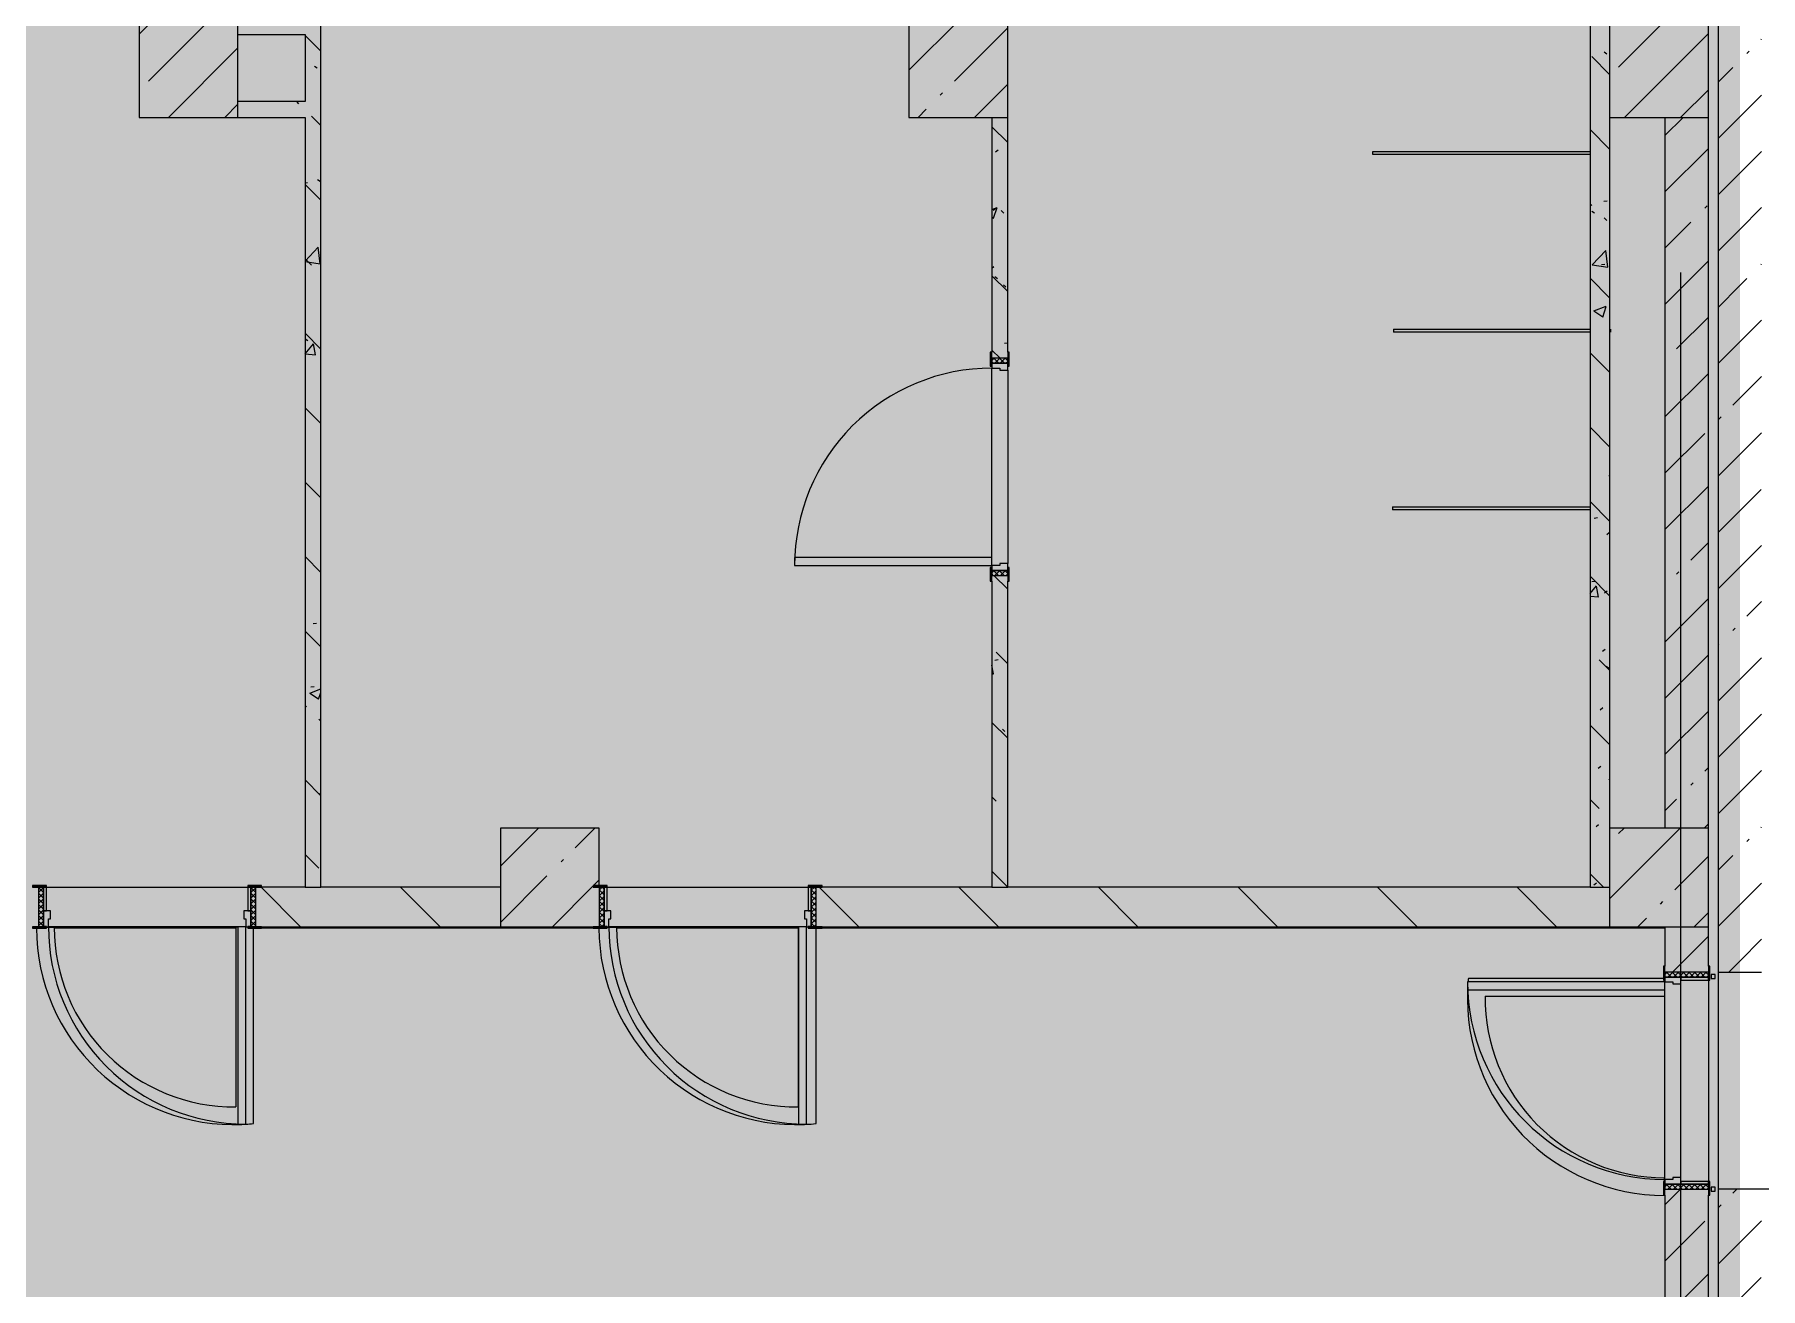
# Model space of a CAD drawing. Header units: millimetres. Extents: x 35363 to 232034, y -8553 to 29000.
# Drawn here: x 181243 to 189988, y 16767 to 23120 of the extents above; entities that cross this region are included whole.
import ezdxf

# ---------------------------------------------------------------- set-up
doc = ezdxf.new("R2010")
doc.units = ezdxf.units.MM
doc.layers.add('A-DETL-GENF-1', color=7, linetype='Continuous', lineweight=9, true_color=0xc0c0c0, transparency=0.4)
for name, color, linetype, lineweight, true_color in [('A-DOOR-3', 7, 'Continuous', 5, 0xaaaaaa), ('A-DOOR-4', 7, 'Continuous', 5, 0xe2e2e2), ('A-DOOR-5', 7, 'Continuous', 5, 0xb7b7b7), ('A-DOOR-FRAM-4', 7, 'Continuous', 5, 0xe2e2e2), ('A-DOOR-FRAM-5', 7, 'Continuous', 5, 0xaaaaaa), ('A-DOOR-FRAM-6', 7, 'Continuous', 5, 0xb7b7b7), ('A-FLOR-2', 7, 'Continuous', 5, 0xb7b7b7), ('A-GENM-1', 7, 'Continuous', 5, 0x737373), ('A-WALL-3', 7, 'Continuous', 9, 0x737373), ('A-WALL-4', 7, 'Continuous', 5, 0x737373), ('I-WALL-4', 7, 'Continuous', 5, 0x737373), ('I-WALL-5', 7, 'Continuous', 5, 0x787878), ('S-COLS-2', 7, 'Continuous', 5, 0x737373)]:
    doc.layers.add(name, color=color, linetype=linetype, lineweight=lineweight, true_color=true_color)
for name, color, linetype, lineweight in [('I-WALL-3', 7, 'Continuous', 5), ('S-COLS-1', 7, 'Continuous', 5), ('Оси', 7, 'Continuous', 9)]:
    doc.layers.add(name, color=color, linetype=linetype, lineweight=lineweight)
pattern_1 = [(45, (105024.03, 0), (-285.1231, 285.1231), []), (45, (105309.15, 0), (-285.1231, 285.1231), [504.031, -100.806, 16.764, -84.042])]
pattern_2 = [(135, (105024, 0), (-377.1708, -377.1708), [533.4, -88.9, 17.78, -88.9]), (135, (105024, 376.94), (-377.1708, -377.1708), []), (50, (105024.03, 0), (637.6445, -55.7866), [66.675, -733.425]), (355, (105024, 0), (-123.3494, 668.699), [53.34, -586.74]), (100.451, (105077.16, -4.65), (514.299, 612.908), [56.665, -623.315]), (46.184, (105024, 177.8), (948.7764, -147.15), [100.012, -1100.137]), (96.636, (105103.1, 165.5), (830.909, 865.997), [84.998, -934.973]), (351.184, (105024, 177.8), (830.918, 865.988), [80.01, -880.11]), (21, (105112.93, 133.35), (530.6506, -357.9283), [66.675, -733.425]), (326, (105112.9, 133.35), (216.308, 644.6585), [53.34, -586.74]), (71.451, (105157.15, 103.5), (746.9596, 286.7243), [56.665, -623.315]), (37.5, (105024.03, 0), (10.81053, 295.9426), [16.764, -562.864, 16.764, -578.866, -588.962]), (37.5, (105024.03, 0), (10.81053, 295.9426), [-1175.258, 16.764, -572.198]), (7.5, (105024.03, 0), (233.8692, 350.6318), [16.764, -322.834, 16.764, -549.529, -224.472]), (7.5, (105024.03, 0), (233.8692, 350.6318), [-905.891, 16.764, -207.708]), (327.5, (104825.78, 0), (474.5678, -20.0513), [16.764, -205.486, 16.764, -676.656, -920.115]), (327.5, (104825.78, 0), (474.5678, -20.0513), [-915.67, 16.764, -903.351]), (317.5, (104736.9, 0), (518.4522, 88.9934), [16.764, -272.161, 16.764, -443.738, -653.415]), (317.5, (104736.9, 0), (518.4522, 88.9934), [-749.427, 16.764, -636.651])]

# ---------------------------------------------------------------- blocks, each defined once
blk = doc.blocks.new('BSC_Колонна _Прямоугольная - 500х500-23287078-2_6_2_птичка')
at = {"layer": 'S-COLS-1'}
h = blk.add_hatch(dxfattribs=at)
h.set_pattern_fill('FP_92', color=256, style=0, pattern_type=2)
h.set_pattern_definition([(45, (-84450, -22950), (-285.1231, 285.1231), []), (45, (-84164.88, -22950), (-285.1231, 285.1231), [504.031, -100.806, 16.764, -84.042])])
h.paths.add_polyline_path([(-250, -250), (250, -250), (250, 250), (-250, 250)])
at = {"layer": 'S-COLS-2'}
for p, q in [((250, 250), (-250, 250)), ((-250, 250), (-250, -250)), ((250, -250), (250, 250)), ((-250, -250), (250, -250))]:
    blk.add_line(p, q, dxfattribs=at)
blk = doc.blocks.new('BSC_Колонна _Прямоугольная - 500х500-V97-2_6_2_птичка')
at = {"layer": 'S-COLS-1'}
h = blk.add_hatch(dxfattribs=at)
h.set_pattern_fill('FP_113', color=256, style=0, pattern_type=2)
h.set_pattern_definition([(45, (-77000, -22950), (-285.1231, 285.1231), []), (45, (-76714.88, -22950), (-285.1231, 285.1231), [504.031, -100.806, 16.764, -84.042])])
h.paths.add_polyline_path([(-250, -250), (250, -250), (250, 250), (-250, 250)])
at = {"layer": 'S-COLS-2'}
for p, q in [((250, 250), (-250, 250)), ((-250, 250), (-250, -250)), ((250, -250), (250, 250)), ((-250, -250), (250, -250))]:
    blk.add_line(p, q, dxfattribs=at)
blk = doc.blocks.new('110_Дверь_СКБ_1Ст_Внутренняя1 - Д-4 1100x2100h_су мгн-V102-2_6_2_птичка')
at = {"layer": 'A-DOOR-3'}
h = blk.add_hatch(dxfattribs=at)
h.set_pattern_fill('FP_38', color=256, style=0, pattern_type=2)
h.set_pattern_definition([(135, (1751.41, 104.685), (-14.14214, -14.14214), []), (225, (1751.41, 104.685), (14.14214, -14.14214), [])])
h.paths.add_polyline_path([(537.5, -40), (562.5, -40), (562.5, 40), (537.5, 40)])
at = {"layer": 'A-DOOR-4'}
h = blk.add_hatch(color=256, dxfattribs=at)
h.paths.add_polyline_path([(-512.5, 40), (-512.5, -40), (-477.5, -40), (-477.5, 0), (-487.5, 0), (-487.5, 40)])
h.paths.add_polyline_path([(502.5, 0), (502.5, -40), (537.5, -40), (537.5, 40), (512.5, 40), (512.5, 0)])
at = {"layer": 'A-DOOR-FRAM-4'}
for points in [[(-487.5, 1040), (-487.5, 40), (-447.5, 40), (-447.5, 1040)], [(-567.5, 40), (-497.5, 40), (-497.5, 48), (-567.5, 48)], [(522.5, 40), (592.5, 40), (592.5, 48), (522.5, 48)], [(-567.5, -48), (-497.5, -48), (-497.5, -40), (-567.5, -40)], [(522.5, -48), (592.5, -48), (592.5, -40), (522.5, -40)]]:
    blk.add_hatch(color=256, dxfattribs=at).paths.add_polyline_path(points)
at = {"layer": 'A-DOOR-FRAM-5'}
h = blk.add_hatch(dxfattribs=at)
h.set_pattern_fill('FP_39', color=256, style=0, pattern_type=2)
h.set_pattern_definition([(45, (-371.384, 104.685), (-14.1421, 14.1421), []), (135, (-371.384, 104.685), (-14.1421, -14.1421), [])])
h.paths.add_polyline_path([(-537.5, -40), (-512.5, -40), (-512.5, 40), (-537.5, 40)])
at = {"layer": 'A-DOOR-5'}
for p, q in [((-487.5, 1040), (-487.5, 40)), ((-447.5, 1040), (-487.5, 1040)), ((-447.5, 40), (-447.5, 1040)), ((-487.5, 40), (-447.5, 40))]:
    blk.add_line(p, q, dxfattribs=at)
blk.add_arc((-487.5, 40), 1000, 360, 90, dxfattribs=at)
at = {"layer": 'A-DOOR-FRAM-6'}
for p, q in [((-497.5, 48), (-567.5, 48)), ((-567.5, 48), (-567.5, 40)), ((-567.5, 40), (-497.5, 40)), ((-512.5, 40), (-537.5, 40)), ((-537.5, 40), (-537.5, -40)), ((-487.5, 40), (-512.5, 40)), ((-512.5, 40), (-512.5, -40)), ((-512.5, -40), (-512.5, 40)), ((-497.5, 40), (-512.5, 40)), ((-512.5, 40), (-512.5, 39)), ((-512.5, 39), (-497.5, 39)), ((-497.5, 40), (-497.5, 48)), ((-497.5, 39), (-497.5, 40)), ((-487.5, 0), (-487.5, 40)), ((-477.5, 0), (-487.5, 0)), ((-477.5, -40), (-477.5, 0)), ((512.5, 0), (502.5, 0)), ((502.5, 0), (502.5, -40)), ((512.5, 40), (512.5, 0)), ((537.5, 40), (512.5, 40)), ((592.5, 48), (522.5, 48)), ((522.5, 48), (522.5, 40)), ((537.5, 40), (522.5, 40)), ((522.5, 40), (522.5, 39)), ((522.5, 40), (592.5, 40)), ((522.5, 39), (537.5, 39)), ((537.5, -40), (537.5, 40)), ((562.5, 40), (537.5, 40)), ((537.5, 40), (537.5, -40)), ((537.5, 39), (537.5, 40)), ((562.5, -40), (562.5, 40)), ((592.5, 40), (592.5, 48)), ((-497.5, -40), (-567.5, -40)), ((-567.5, -40), (-567.5, -48)), ((-567.5, -48), (-497.5, -48)), ((-537.5, -40), (-512.5, -40)), ((-497.5, -39), (-512.5, -39)), ((-512.5, -39), (-512.5, -40)), ((-512.5, -40), (-477.5, -40)), ((-512.5, -40), (-497.5, -40)), ((-497.5, -40), (-497.5, -39)), ((-497.5, -48), (-497.5, -40)), ((502.5, -40), (537.5, -40)), ((537.5, -39), (522.5, -39)), ((522.5, -39), (522.5, -40)), ((522.5, -40), (537.5, -40)), ((592.5, -40), (522.5, -40)), ((522.5, -40), (522.5, -48)), ((522.5, -48), (592.5, -48)), ((537.5, -40), (537.5, -39)), ((537.5, -40), (562.5, -40)), ((592.5, -48), (592.5, -40))]:
    blk.add_line(p, q, dxfattribs=at)
blk = doc.blocks.new('110_Дверь_СКБ_1Ст_Внутренняя1 - Д-4 1100x2100h_су мгн-V103-2_6_2_птичка')
at = {"layer": 'A-DOOR-3'}
h = blk.add_hatch(dxfattribs=at)
h.set_pattern_fill('FP_40', color=256, style=0, pattern_type=2)
h.set_pattern_definition([(135, (1751.41, 164.685), (-14.14214, -14.14214), []), (225, (1751.41, 164.685), (14.14214, -14.14214), [])])
h.paths.add_polyline_path([(562.5, 100), (537.5, 100), (537.5, -100), (562.5, -100)])
at = {"layer": 'A-DOOR-4'}
h = blk.add_hatch(color=256, dxfattribs=at)
h.paths.add_polyline_path([(512.5, 100), (512.5, 60), (502.5, 60), (502.5, 20), (537.5, 20), (537.5, 100)])
h.paths.add_polyline_path([(-487.5, 100), (-512.5, 100), (-512.5, 20), (-477.5, 20), (-477.5, 60), (-487.5, 60)])
at = {"layer": 'A-DOOR-FRAM-4'}
for points in [[(-487.5, 1100), (-487.5, 100), (-447.5, 100), (-447.5, 1100)], [(-567.5, 108), (-567.5, 100), (-497.5, 100), (-497.5, 108)], [(592.5, 108), (522.5, 108), (522.5, 100), (592.5, 100)], [(-497.5, 20), (-512.5, 20), (-512.5, -100), (-497.5, -100)], [(537.5, 20), (522.5, 20), (522.5, -100), (537.5, -100)], [(-567.5, -100), (-567.5, -108), (-497.5, -108), (-497.5, -100)], [(592.5, -100), (522.5, -100), (522.5, -108), (592.5, -108)]]:
    blk.add_hatch(color=256, dxfattribs=at).paths.add_polyline_path(points)
at = {"layer": 'A-DOOR-FRAM-5'}
h = blk.add_hatch(dxfattribs=at)
h.set_pattern_fill('FP_41', color=256, style=0, pattern_type=2)
h.set_pattern_definition([(45, (-371.384, 164.685), (-14.1421, 14.1421), []), (135, (-371.384, 164.685), (-14.1421, -14.1421), [])])
h.paths.add_polyline_path([(-512.5, 100), (-537.5, 100), (-537.5, -100), (-512.5, -100)])
at = {"layer": 'A-DOOR-5'}
for p, q in [((-487.5, 1100), (-487.5, 100)), ((-447.5, 1100), (-487.5, 1100)), ((-447.5, 100), (-447.5, 1100)), ((-487.5, 100), (-447.5, 100))]:
    blk.add_line(p, q, dxfattribs=at)
blk.add_arc((-487.5, 100), 1000, 360, 90, dxfattribs=at)
at = {"layer": 'A-DOOR-FRAM-6'}
for p, q in [((-497.5, 108), (-567.5, 108)), ((-567.5, 108), (-567.5, 100)), ((-567.5, 100), (-497.5, 100)), ((-512.5, 100), (-537.5, 100)), ((-537.5, 100), (-537.5, -100)), ((-487.5, 100), (-512.5, 100)), ((-512.5, 100), (-512.5, 20)), ((-512.5, -100), (-512.5, 100)), ((-497.5, 100), (-512.5, 100)), ((-512.5, 100), (-512.5, 99)), ((-512.5, 99), (-497.5, 99)), ((-497.5, 100), (-497.5, 108)), ((-497.5, 99), (-497.5, 100)), ((-487.5, 60), (-487.5, 100)), ((512.5, 100), (512.5, 60)), ((537.5, 100), (512.5, 100)), ((592.5, 108), (522.5, 108)), ((522.5, 108), (522.5, 100)), ((537.5, 100), (522.5, 100)), ((522.5, 100), (522.5, 99)), ((522.5, 100), (592.5, 100)), ((522.5, 99), (537.5, 99)), ((537.5, 20), (537.5, 100)), ((562.5, 100), (537.5, 100)), ((537.5, 100), (537.5, -100)), ((537.5, 99), (537.5, 100)), ((562.5, -100), (562.5, 100)), ((592.5, 100), (592.5, 108)), ((-512.5, 20), (-477.5, 20)), ((-497.5, 20), (-512.5, 20)), ((-512.5, 20), (-512.5, -100)), ((-497.5, -100), (-497.5, 20)), ((-477.5, 60), (-487.5, 60)), ((-477.5, 20), (-477.5, 60)), ((512.5, 60), (502.5, 60)), ((502.5, 60), (502.5, 20)), ((502.5, 20), (537.5, 20)), ((537.5, 20), (522.5, 20)), ((522.5, 20), (522.5, -100)), ((537.5, -100), (537.5, 20)), ((-497.5, -100), (-567.5, -100)), ((-567.5, -100), (-567.5, -108)), ((-567.5, -108), (-497.5, -108)), ((-537.5, -100), (-512.5, -100)), ((-512.5, -100), (-497.5, -100)), ((-497.5, -108), (-497.5, -100)), ((522.5, -100), (537.5, -100)), ((592.5, -100), (522.5, -100)), ((522.5, -100), (522.5, -108)), ((522.5, -108), (592.5, -108)), ((537.5, -100), (562.5, -100)), ((592.5, -108), (592.5, -100))]:
    blk.add_line(p, q, dxfattribs=at)
blk = doc.blocks.new('131_Сантехническая перегородка - СП-2-29831410-2_6_2_птичка')
at = {"layer": 'A-GENM-1'}
for p, q in [((0, 8), (1100, 8)), ((1100, 8), (1100, -8)), ((1100, -8), (0, -8))]:
    blk.add_line(p, q, dxfattribs=at)
blk = doc.blocks.new('131_Сантехническая перегородка - СП-2-16286057-2_6_2_птичка')
at = {"layer": 'A-GENM-1'}
for p, q in [((0, 8), (995.7, 8)), ((0, 8), (0, -8)), ((1100, 8), (1100, -8)), ((995.7, -8), (0, -8))]:
    blk.add_line(p, q, dxfattribs=at)
blk = doc.blocks.new('131_Сантехническая перегородка - СП-2-V106-2_6_2_птичка')
at = {"layer": 'A-GENM-1'}
for p, q in [((0, 8), (1000.7, 8)), ((0, 8), (0, -8)), ((1000.7, -8), (0, -8))]:
    blk.add_line(p, q, dxfattribs=at)
blk = doc.blocks.new('110_Дверь_СКБ_1Ст_Внутренняя1 - Д-4 _л_ 1100x2100h_су мгн-V132-2_6_2_птичка')
at = {"layer": 'A-DOOR-3'}
h = blk.add_hatch(dxfattribs=at)
h.set_pattern_fill('FP_36', color=256, style=0, pattern_type=2)
h.set_pattern_definition([(135, (1751.41, 174.685), (-14.14214, -14.14214), []), (225, (1751.41, 174.685), (14.14214, -14.14214), [])])
h.paths.add_polyline_path([(537.5, -110), (562.5, -110), (562.5, 110), (537.5, 110)])
at = {"layer": 'A-DOOR-4'}
h = blk.add_hatch(color=256, dxfattribs=at)
h.paths.add_polyline_path([(-512.5, 110), (-512.5, 30), (-477.5, 30), (-477.5, 70), (-487.5, 70), (-487.5, 110)])
h.paths.add_polyline_path([(502.5, 70), (502.5, 30), (537.5, 30), (537.5, 110), (512.5, 110), (512.5, 70)])
at = {"layer": 'A-DOOR-FRAM-4'}
for points in [[(472.5, 110), (512.5, 110), (512.5, 1110), (472.5, 1110), (472.5, 282.2)], [(-567.5, 110), (-497.5, 110), (-497.5, 118), (-567.5, 118)], [(522.5, 110), (592.5, 110), (592.5, 118), (522.5, 118)], [(-512.5, -110), (-497.5, -110), (-497.5, 30), (-512.5, 30)], [(522.5, -110), (537.5, -110), (537.5, 30), (522.5, 30)], [(-567.5, -118), (-497.5, -118), (-497.5, -110), (-567.5, -110)], [(522.5, -118), (592.5, -118), (592.5, -110), (522.5, -110)]]:
    blk.add_hatch(color=256, dxfattribs=at).paths.add_polyline_path(points)
at = {"layer": 'A-DOOR-FRAM-5'}
h = blk.add_hatch(dxfattribs=at)
h.set_pattern_fill('FP_37', color=256, style=0, pattern_type=2)
h.set_pattern_definition([(45, (-371.384, 174.685), (-14.1421, 14.1421), []), (135, (-371.384, 174.685), (-14.1421, -14.1421), [])])
h.paths.add_polyline_path([(-537.5, -110), (-512.5, -110), (-512.5, 110), (-537.5, 110)])
at = {"layer": 'A-DOOR-5'}
for p, q in [((512.5, 1110), (472.5, 1110)), ((472.5, 1110), (472.5, 110)), ((512.5, 110), (512.5, 1110)), ((472.5, 110), (512.5, 110))]:
    blk.add_line(p, q, dxfattribs=at)
blk.add_arc((512.5, 110), 1000, 90, 180, dxfattribs=at)
at = {"layer": 'A-DOOR-FRAM-6'}
for p, q in [((-497.5, 118), (-567.5, 118)), ((-567.5, 118), (-567.5, 110)), ((-567.5, 110), (-497.5, 110)), ((-512.5, 110), (-537.5, 110)), ((-537.5, 110), (-537.5, -110)), ((-487.5, 110), (-512.5, 110)), ((-512.5, 110), (-512.5, 30)), ((-512.5, -110), (-512.5, 110)), ((-497.5, 110), (-512.5, 110)), ((-512.5, 110), (-512.5, 109)), ((-512.5, 109), (-497.5, 109)), ((-497.5, 110), (-497.5, 118)), ((-497.5, 109), (-497.5, 110)), ((-487.5, 70), (-487.5, 110)), ((512.5, 110), (512.5, 70)), ((537.5, 110), (512.5, 110)), ((592.5, 118), (522.5, 118)), ((522.5, 118), (522.5, 110)), ((537.5, 110), (522.5, 110)), ((522.5, 110), (522.5, 109)), ((522.5, 110), (592.5, 110)), ((522.5, 109), (537.5, 109)), ((537.5, 30), (537.5, 110)), ((562.5, 110), (537.5, 110)), ((537.5, 110), (537.5, -110)), ((537.5, 109), (537.5, 110)), ((562.5, -110), (562.5, 110)), ((592.5, 110), (592.5, 118)), ((-512.5, 30), (-477.5, 30)), ((-497.5, 30), (-512.5, 30)), ((-512.5, 30), (-512.5, -110)), ((-497.5, -110), (-497.5, 30)), ((-477.5, 70), (-487.5, 70)), ((-477.5, 30), (-477.5, 70)), ((512.5, 70), (502.5, 70)), ((502.5, 70), (502.5, 30)), ((502.5, 30), (537.5, 30)), ((537.5, 30), (522.5, 30)), ((522.5, 30), (522.5, -110)), ((537.5, -110), (537.5, 30)), ((-497.5, -110), (-567.5, -110)), ((-567.5, -110), (-567.5, -118)), ((-567.5, -118), (-497.5, -118)), ((-537.5, -110), (-512.5, -110)), ((-512.5, -110), (-497.5, -110)), ((-497.5, -118), (-497.5, -110)), ((522.5, -110), (537.5, -110)), ((592.5, -110), (522.5, -110)), ((522.5, -110), (522.5, -118)), ((522.5, -118), (592.5, -118)), ((537.5, -110), (562.5, -110)), ((592.5, -118), (592.5, -110))]:
    blk.add_line(p, q, dxfattribs=at)
blk = doc.blocks.new('BSC_Колонна _Прямоугольная - 500х500-V150-2_6_2_птичка')
at = {"layer": 'S-COLS-1'}
h = blk.add_hatch(dxfattribs=at)
h.set_pattern_fill('FP_151', color=256, style=0, pattern_type=2)
h.set_pattern_definition([(45, (-78830, -18850), (-285.1231, 285.1231), []), (45, (-78544.88, -18850), (-285.1231, 285.1231), [504.031, -100.806, 16.764, -84.042])])
h.paths.add_polyline_path([(-250, -250), (250, -250), (250, -50), (220, -50), (220, -42), (250, -42), (250, 250), (-250, 250)])
at = {"layer": 'S-COLS-2'}
for p, q in [((250, 250), (-250, 250)), ((-250, 250), (-250, -250)), ((250, -42), (250, 250)), ((-250, -250), (220, -250))]:
    blk.add_line(p, q, dxfattribs=at)
blk = doc.blocks.new('BSC_Колонна _Прямоугольная - 500х500-V151-2_6_2_птичка')
at = {"layer": 'S-COLS-1'}
h = blk.add_hatch(dxfattribs=at)
h.set_pattern_fill('FP_152', color=256, style=0, pattern_type=2)
h.set_pattern_definition([(45, (-84450, -18850), (-285.1231, 285.1231), []), (45, (-84164.88, -18850), (-285.1231, 285.1231), [504.031, -100.806, 16.764, -84.042])])
h.paths.add_polyline_path([(-142.2, -250), (250, -250), (250, 250), (-250, 250), (-250, -250)])
at = {"layer": 'S-COLS-2'}
for p, q in [((250, 250), (-250, 250)), ((-250, 250), (-250, -250)), ((250, -250), (250, 250)), ((-250, -250), (250, -250))]:
    blk.add_line(p, q, dxfattribs=at)
blk = doc.blocks.new('BSC_Колонна _Прямоугольная - 500х500-V152-2_6_2_птичка')
at = {"layer": 'S-COLS-1'}
h = blk.add_hatch(dxfattribs=at)
h.set_pattern_fill('FP_153', color=256, style=0, pattern_type=2)
h.set_pattern_definition([(45, (-80900, -22950), (-285.1231, 285.1231), []), (45, (-80614.88, -22950), (-285.1231, 285.1231), [504.031, -100.806, 16.764, -84.042])])
h.paths.add_polyline_path([(-250, -250), (250, -250), (250, 250), (-250, 250)])
at = {"layer": 'S-COLS-2'}
for p, q in [((250, 250), (-250, 250)), ((-250, 250), (-250, -250)), ((250, -250), (250, 250)), ((-250, -250), (250, -250))]:
    blk.add_line(p, q, dxfattribs=at)

msp = doc.modelspace()

# ---------------------------------------------------------------- hatches: boundary and pattern name
at = {"layer": 'A-DETL-GENF-1'}
msp.add_hatch(color=256, dxfattribs=at).paths.add_polyline_path([(180884, -280), (180884, 3300), (189884, 3300), (189884, 27350), (146934, 27350), (146934, 23778), (143784, 23778), (143784, -280), (180220.8, -280)])
at = {"layer": 'I-WALL-3'}
h = msp.add_hatch(dxfattribs=at)
h.set_pattern_fill('FP_91', color=256, style=0, pattern_type=2)
h.set_pattern_definition(pattern_1)
h.paths.add_polyline_path([(189884, 18370), (189884, 27100), (189774, 27100), (189774, 18370)])
h = msp.add_hatch(dxfattribs=at)
h.set_pattern_fill('FP_91', color=256, style=0, pattern_type=2)
h.set_pattern_definition(pattern_1)
h.paths.add_polyline_path([(189994, 18370), (189994, 27100), (189884, 27100), (189884, 18370)])
h = msp.add_hatch(dxfattribs=at)
h.set_pattern_fill('FP_91', color=256, style=0, pattern_type=2)
h.set_pattern_definition(pattern_1)
h.paths.add_polyline_path([(189724, 15150), (189724, 15530), (189504, 15530), (189504, 15150)])
h.paths.add_polyline_path([(189504, 18570), (189724, 18570), (189724, 18600), (189504, 18600)])
h.paths.add_polyline_path([(189512.5, 19100), (189724, 19100), (189724, 22700), (189504, 22700), (189504, 19100)])
h.paths.add_polyline_path([(189628.1, 23200), (189724, 23200), (189724, 26600), (189504, 26600), (189504, 23200)])
h = msp.add_hatch(dxfattribs=at)
h.set_pattern_fill('FP_94', color=256, style=0, pattern_type=2)
h.set_pattern_definition([(135, (105024.03, 0), (-353.5534, -353.5534), [])])
h.paths.add_polyline_path([(182394, 18600), (183604, 18600), (183604, 18800), (182364, 18800), (182364, 18600)])
h.paths.add_polyline_path([(185234, 18600), (189224, 18600), (189224, 18800), (185204, 18800), (185204, 18600)])
h.paths.add_polyline_path([(180220.8, 18600), (181264, 18600), (181264, 18800), (179064, 18800), (179064, 18600)])
h.paths.add_polyline_path([(171784, 18600), (178564, 18600), (178564, 18800), (171784, 18800)])
h = msp.add_hatch(dxfattribs=at)
h.set_pattern_fill('FP_91', color=256, style=0, pattern_type=2)
h.set_pattern_definition(pattern_1)
h.paths.add_polyline_path([(189504, 15530), (189724, 15530), (189724, 17270), (189504, 17270), (189504, 16050)])
h.paths.add_polyline_path([(189504, 18370), (189724, 18370), (189724, 18570), (189504, 18570), (189504, 18400)])
h = msp.add_hatch(dxfattribs=at)
h.set_pattern_fill('FP_91', color=256, style=0, pattern_type=2)
h.set_pattern_definition(pattern_1)
h.paths.add_polyline_path([(189884, 16300), (189884, 17270), (189774, 17270), (189774, 16300)])
h = msp.add_hatch(dxfattribs=at)
h.set_pattern_fill('FP_91', color=256, style=0, pattern_type=2)
h.set_pattern_definition(pattern_1)
h.paths.add_polyline_path([(189994, 16300), (189994, 17270), (189884, 17270), (189884, 16300)])
at = {"layer": 'I-WALL-5'}
h = msp.add_hatch(dxfattribs=at)
h.set_pattern_fill('FP_100', color=256, style=0, pattern_type=2)
h.set_pattern_definition(pattern_2)
h.paths.add_polyline_path([(182614, 18800), (182694, 18800), (182694, 26900), (182614, 26900), (182614, 20040.7)])
h = msp.add_hatch(dxfattribs=at)
h.set_pattern_fill('FP_100', color=256, style=0, pattern_type=2)
h.set_pattern_definition(pattern_2)
h.paths.add_polyline_path([(189224, 18800), (189224, 26900), (189124.7, 26900), (189124.7, 18800)])
h = msp.add_hatch(dxfattribs=at)
h.set_pattern_fill('FP_100', color=256, style=0, pattern_type=2)
h.set_pattern_definition(pattern_2)
h.paths.add_polyline_path([(182614, 22700), (182614, 22780), (182274, 22780), (182274, 22700)])
h = msp.add_hatch(dxfattribs=at)
h.set_pattern_fill('FP_100', color=256, style=0, pattern_type=2)
h.set_pattern_definition(pattern_2)
h.paths.add_polyline_path([(186174, 18800), (186174, 20380), (186094, 20380), (186094, 18800)])
h.paths.add_polyline_path([(186094, 21480), (186174, 21480), (186174, 22700), (186094, 22700), (186094, 21510)])

# ---------------------------------------------------------------- linework, layer by layer
at = {"layer": 'A-FLOR-2'}
for p, q in [((181342.9, 18596.6), (181304, 18596.6)), ((182262.9, 18592.9), (181343.1, 18592.9)), ((182274, 18597.6), (182262.9, 18597.6)), ((182262.9, 18597.6), (182262.9, 17687.6)), ((182324, 18597.6), (182314, 18597.6)), ((182352.9, 17602.6), (182352.9, 18592)), ((184074, 18592.9), (182394, 18592.9)), ((184192.9, 18596.6), (184144, 18596.6)), ((185112.9, 18592.9), (184193.1, 18592.9)), ((185112.9, 18597.6), (185112.9, 17687.6)), ((185164, 18597.6), (185154, 18597.6)), ((185202.9, 17602.6), (185202.9, 18592)), ((189504, 18592.9), (185234, 18592.9)), ((189774, 18370), (189774, 17270)), ((189496, 18338.2), (188508.1, 18338.2)), ((189503.1, 18320), (189503.1, 18330)), ((189503.1, 18248.2), (189503.1, 18278)), ((188593.1, 18248.2), (189503.1, 18248.2)), ((189502.1, 17310), (189502.1, 17328.2))]:
    msp.add_line(p, q, dxfattribs=at)
for centre, radius, start, end in [((182252.9, 18597.6), 1000, 180.32046, 272.39422), ((182252.9, 18597.6), 910, 180.06296, 270.62964), ((185102.9, 18597.6), 1000, 180.32046, 272.39422), ((185102.9, 18597.6), 910, 180.06296, 270.62964), ((189503.1, 18238.2), 1000, 177.59974, 269.9427), ((189503.1, 18238.2), 1000, 174.26083, 175.30446), ((189503.1, 18238.2), 910, 179.37036, 269.93704), ((182252.9, 18597.6), 1000, 273.50823, 275.73917), ((185102.9, 18597.6), 1000, 272.93441, 275.73917)]:
    msp.add_arc(centre, radius, start, end, dxfattribs=at)
at = {"layer": 'A-WALL-3'}
for p, q in [((182614, 18800), (182694, 18800)), ((186094, 18800), (186174, 18800)), ((189124.7, 18800), (189224, 18800))]:
    msp.add_line(p, q, dxfattribs=at)
at = {"layer": 'A-WALL-4'}
for p, q in [((189759, 18358.5), (189739, 18358.5)), ((189739, 18358.5), (189739, 18338.5)), ((189739, 18338.5), (189759, 18338.5)), ((189759, 18338.5), (189759, 18358.5)), ((189759, 17280), (189739, 17280)), ((189739, 17280), (189739, 17260)), ((189739, 17260), (189759, 17260)), ((189759, 17260), (189759, 17280))]:
    msp.add_line(p, q, dxfattribs=at)
at = {"layer": 'I-WALL-3'}
for p, q in [((189774, 18370), (189994, 18370)), ((191985.7, 17270), (189774, 17270))]:
    msp.add_line(p, q, dxfattribs=at)
at = {"layer": 'I-WALL-4'}
for p, q in [((189774, 27100), (189774, 18370)), ((182694, 18800), (182694, 26900)), ((189124.7, 23420), (189124.7, 18800)), ((182274, 23120), (182614, 23120)), ((182614, 23120), (182614, 22780)), ((182614, 22780), (182274, 22780)), ((182274, 22700), (182614, 22700)), ((182614, 22700), (182614, 18800)), ((186094, 22700), (186094, 21510)), ((186174, 21510), (186174, 22700)), ((189224.7, 19100), (189224.7, 22700)), ((189504, 22700), (189504, 19100)), ((189724, 19100), (189724, 22700)), ((186094, 20470), (186094, 21430)), ((186174, 21420), (186174, 20440)), ((186094, 20350), (186094, 18800)), ((186174, 18800), (186174, 20350)), ((181304, 18800), (182324, 18800)), ((182614, 18800), (182394, 18800)), ((183604, 18800), (182694, 18800)), ((184144, 18800), (185164, 18800)), ((186094, 18800), (185234, 18800)), ((189124.7, 18800), (186174, 18800)), ((182274, 18600), (181314, 18600)), ((182394, 18600), (183604, 18600)), ((185114, 18600), (184154, 18600)), ((185234, 18600), (189224, 18600)), ((189504, 18600), (189504, 18570)), ((189504, 18570), (189504, 18400)), ((189724, 18570), (189724, 18600)), ((189724, 18400), (189724, 18570)), ((189504, 17320), (189504, 18278)), ((189724, 18330), (189724, 17310)), ((189504, 17240), (189504, 16130)), ((189724, 11550), (189724, 17240)), ((189774, 17270), (189774, 16100))]:
    msp.add_line(p, q, dxfattribs=at)
at = {"layer": 'Оси'}
msp.add_line((189584, 10029.8), (189584, 21915.1), dxfattribs=at)

# ---------------------------------------------------------------- block references
at = {"layer": 'A-DOOR-5'}
for name, p, rotation in [('110_Дверь_СКБ_1Ст_Внутренняя1 - Д-4 1100x2100h_су мгн-V102-2_6_2_птичка', (186134, 20917.5), 89.99999999999984), ('110_Дверь_СКБ_1Ст_Внутренняя1 - Д-4 1100x2100h_су мгн-V103-2_6_2_птичка', (181826.5, 18700), 180), ('110_Дверь_СКБ_1Ст_Внутренняя1 - Д-4 1100x2100h_су мгн-V103-2_6_2_птичка', (184666.5, 18700), 180), ('110_Дверь_СКБ_1Ст_Внутренняя1 - Д-4 _л_ 1100x2100h_су мгн-V132-2_6_2_птичка', (189614, 17807.5), 89.9999999999999)]:
    msp.add_blockref(name, p, dxfattribs=dict(at, rotation=rotation))
at = {"layer": 'A-GENM-1', "rotation": 180}
msp.add_blockref('131_Сантехническая перегородка - СП-2-29831410-2_6_2_птичка', (189124.7, 22520), dxfattribs=at)
at = {"layer": 'A-GENM-1'}
for name, p in [('131_Сантехническая перегородка - СП-2-16286057-2_6_2_птичка', (188129, 21620)), ('131_Сантехническая перегородка - СП-2-V106-2_6_2_птичка', (188124, 20720))]:
    msp.add_blockref(name, p, dxfattribs=at)
at = {"layer": 'S-COLS-2'}
for name, p in [('BSC_Колонна _Прямоугольная - 500х500-V97-2_6_2_птичка', (182024, 22950)), ('BSC_Колонна _Прямоугольная - 500х500-V152-2_6_2_птичка', (185924, 22950)), ('BSC_Колонна _Прямоугольная - 500х500-23287078-2_6_2_птичка', (189474, 22950)), ('BSC_Колонна _Прямоугольная - 500х500-V150-2_6_2_птичка', (183854, 18850)), ('BSC_Колонна _Прямоугольная - 500х500-V151-2_6_2_птичка', (189474, 18850))]:
    msp.add_blockref(name, p, dxfattribs=at)

doc.saveas('drawing.dxf')
